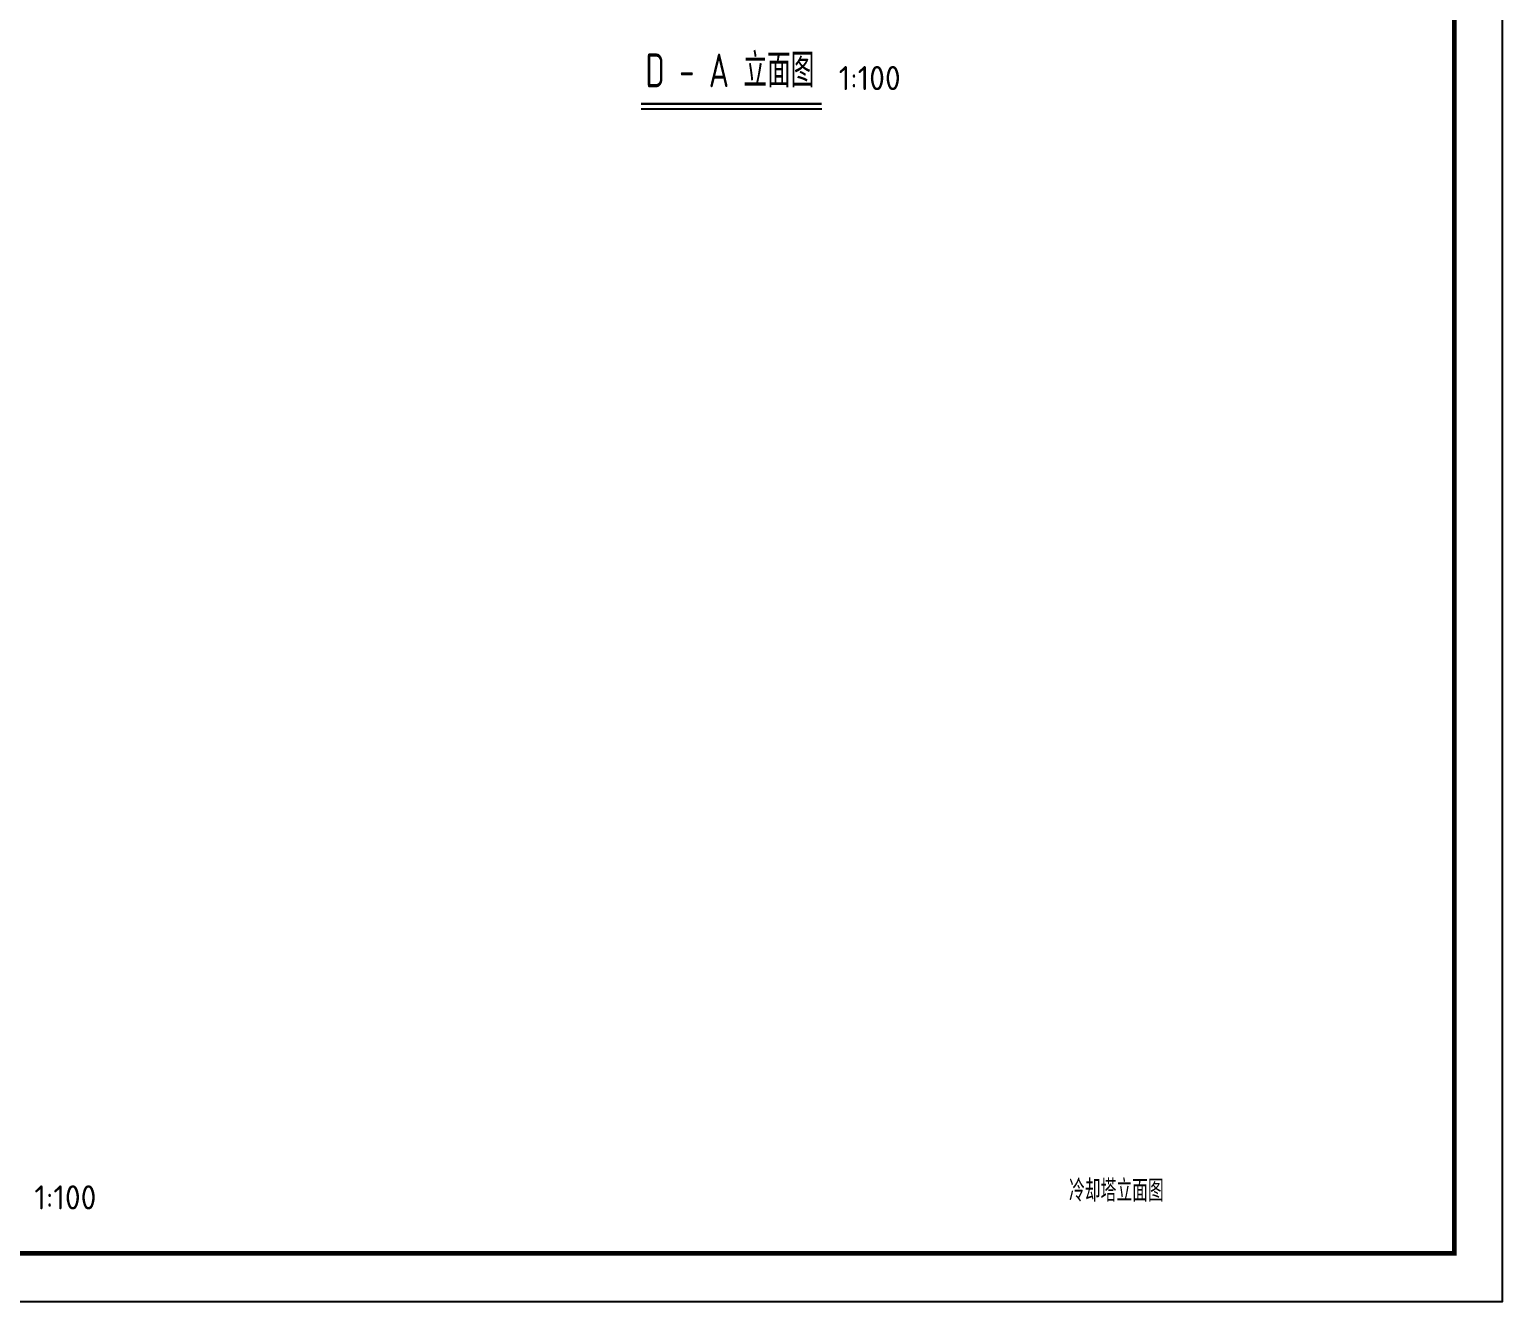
# Model space of a CAD drawing. Extents: x 665703 to 1047784, y -160603 to 92239.
# Drawn here: x 818581 to 849137, y -23307 to 3078 of the extents above; entities that cross this region are included whole.
import ezdxf
from ezdxf.enums import TextEntityAlignment as Align

# ---------------------------------------------------------------- set-up
doc = ezdxf.new("R2010")
doc.units = 0
doc.header["$LTSCALE"] = 800
doc.layers.get('0').update_dxf_attribs({"linetype": 'CONTINUOUS'})
doc.layers.add('NUM', color=7, linetype='CONTINUOUS')
doc.layers.add('TK', color=7, linetype='CONTINUOUS')
doc.styles.add('title1', font='SIMHEI.TTF', dxfattribs={"width": 0.8})
doc.styles.add('TSSD_Norm', font='Tssdeng.shx', dxfattribs={"bigfont": 'hztxt.shx'})

msp = doc.modelspace()

# ---------------------------------------------------------------- linework, layer by layer
at = {"layer": 'NUM'}
msp.add_lwpolyline([(831266.8, 1535, 50, 50, 0), (835016.6, 1535, 50, 50, 0)], format="xyseb", dxfattribs=at)
msp.add_lwpolyline([(831266.8, 1435), (835016.6, 1435)], dxfattribs=at)
at = {"layer": 'TK', "color": 2}
msp.add_lwpolyline([(849137.2, 36092.7), (765037.2, 36092.7), (765037.2, -23307.3), (849137.2, -23307.3)], close=True, dxfattribs=at)
at = {"layer": 'TK', "color": 2, "const_width": 100}
msp.add_lwpolyline([(767537.2, 35092.7), (848137.2, 35092.7), (848137.2, -22307.3), (767537.2, -22307.3)], close=True, dxfattribs=at)

# ---------------------------------------------------------------- texts
at = {"color": 1, "style": 'title1', "width": 0.6}
msp.add_text('冷却塔立面图', height=400, dxfattribs=at).set_placement((841126.9, -20982), align=Align.MIDDLE)
at = {"layer": 'NUM', "style": 'TSSD_Norm', "width": 0.7}
msp.add_text('D - A 立面图', height=700, dxfattribs=at).set_placement((831357.2, 1669.5), align=Align.BOTTOM_LEFT)
at = {"layer": 'NUM', "style": 'TSSD_Norm'}
for p in [(835366.6, 1669.5), (818682.8, -21547.2)]:
    msp.add_text('1:100', height=500, dxfattribs=at).set_placement(p, align=Align.BOTTOM_LEFT)

doc.saveas('drawing.dxf')
